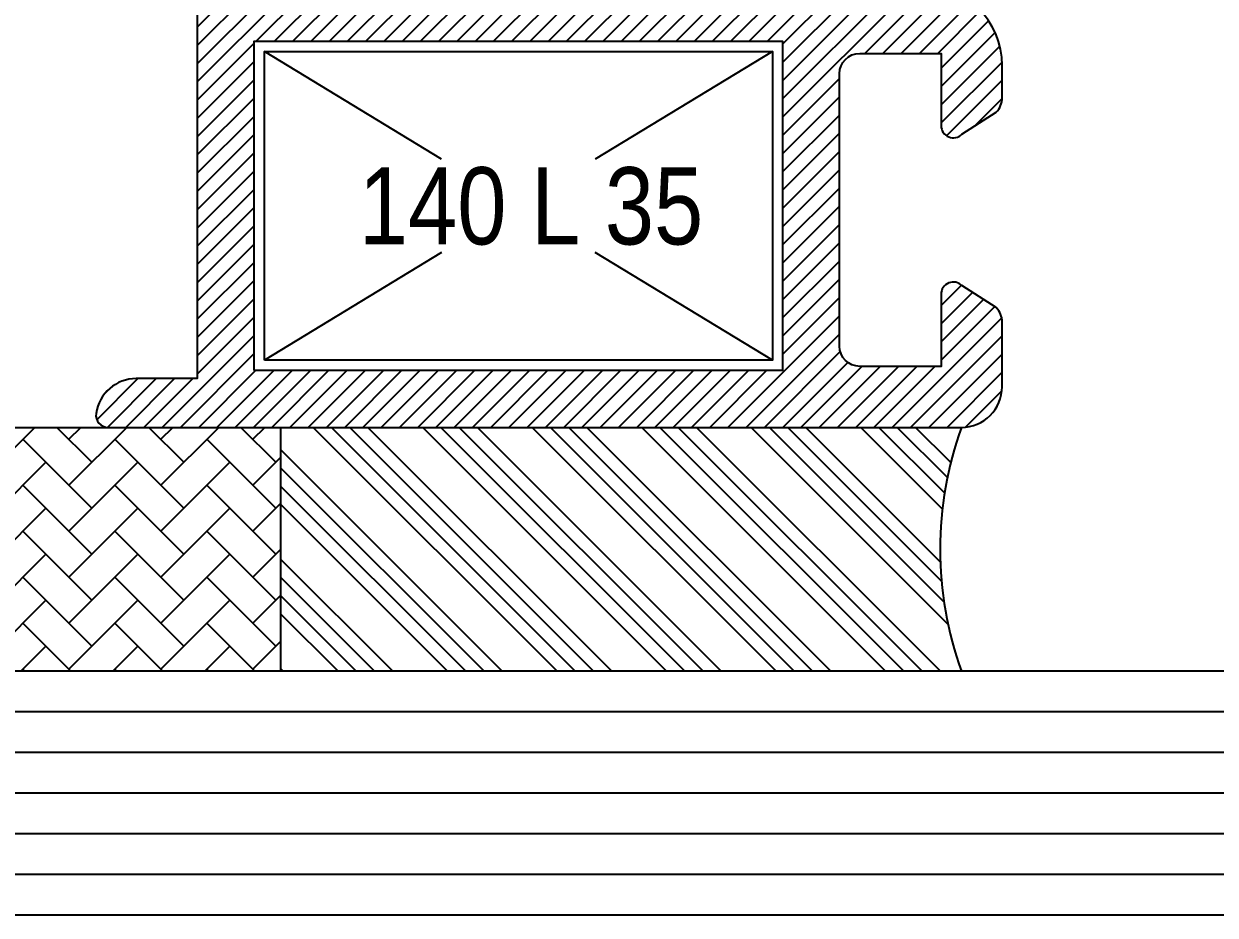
# Model space of a CAD drawing. Header units: millimetres. Extents: x -74274 to -74040, y 4013 to 4218.
# Drawn here: x -74217.19 to -74187.88, y 4026 to 4047.93 of the extents above; entities that cross this region are included whole.
import ezdxf

# ---------------------------------------------------------------- set-up
doc = ezdxf.new("R2010")
doc.units = ezdxf.units.MM
for name, color, linetype in [('ART_CAM', 150, 'Continuous'), ('ART_PROFIL', 42, 'Continuous'), ('ART_SILIKON', 252, 'Continuous'), ('ART_TAKOZ', 187, 'Continuous'), ('ART_TARAMA', 251, 'Continuous')]:
    doc.layers.add(name, color=color, linetype=linetype)
doc.layers.add('KOMPOZIT', color=117, linetype='Continuous', true_color=0x567b60)
doc.styles.add('arialnarrow', font='ARIALN.TTF')

# ---------------------------------------------------------------- blocks, each defined once
blk = doc.blocks.new('kanatlı sag dikme')
at = {"layer": 'ART_CAM'}
h = blk.add_hatch(dxfattribs=at)
h.set_pattern_fill('ANGLE', color=250)
h.set_pattern_definition([(0, (-1237.286580702086, -3815.802264887575), (0, 6.985), [5.08, -1.905]), (90, (-1237.286580702086, -3815.802264887575), (-6.985, 4e-16), [5.08, -1.905])])
edge = h.paths.add_edge_path(flags=16)
edge.add_line((-23.12868811111548, -178.3999473945991), (-25.64138610349619, -178.3999473945991))
edge.add_arc((-25.64138610349609, -178.0999473947853), 0.2999999998138207, 180.0000000000163, 269.999999999981, ccw=False)
edge.add_line((-25.94138610330992, -178.0999473947854), (-25.94138610330992, -161.799947394506))
edge.add_line((-25.94138610330992, -161.799947394506), (-11.74138610312366, -161.799947394506))
edge.add_line((-11.74138610312366, -161.799947394506), (-11.74138610312366, -171.8999473945991))
edge.add_line((-11.74138610312366, -171.8999473945991), (-18.74642861043685, -171.8999473945991))
edge.add_arc((-18.74642861061833, -176.699947394013), 4.799999999413898, 89.99999999783371, 104.999999997828)
edge.add_line((-19.98876002678298, -172.0635034283445), (-21.06607942949631, -172.3521702922703))
edge.add_arc((-20.34138610334735, -175.0567626060708), 2.80000000014883, 104.9999999962584, 179.9999999962551)
edge.add_line((-23.14138610349619, -175.0567626058878), (-23.14138610349619, -175.8999473945991))
edge.add_line((-23.14138610349619, -175.8999473945991), (-23.14138610349619, -176.7431321833105))
edge.add_arc((-20.34138610343683, -176.7431321825519), 2.800000000059359, 180.0000000155241, 205.9560976986099)
edge.add_arc((-23.12868811100466, -178.0999473945243), 0.3000000000747769, -90.0000000211644, 25.95609766192331, ccw=False)
edge = h.paths.add_edge_path(flags=16)
edge.add_arc((-41.34138610321679, -131.7553273760536), 0.3000000002793968, 180, 270, ccw=False)
edge.add_line((-41.64138610349619, -131.7553273760536), (-41.64138610349619, -109.2553273765193))
edge.add_arc((-41.34138610321667, -109.2553273765194), 0.3000000002795105, 90.00000000002171, 179.9999999999783, ccw=False)
edge.add_line((-41.34138610321679, -108.9553273762399), (-40.94138610330992, -108.9553273762399))
edge.add_arc((-40.94138610330992, -108.6553273764261), 0.2999999998137355, 270, 360)
edge.add_line((-40.64138610349618, -108.6553273764261), (-40.64138610349618, -106.555327376333))
edge.add_arc((-40.34138610344961, -106.5553273765658), 0.3000000000465661, 89.99999995553259, 179.9999999555327, ccw=False)
edge.add_line((-40.34138610321678, -106.2553273765193), (-35.44138610330993, -106.2553273765193))
edge.add_arc((-35.44138610331005, -106.5553273763331), 0.2999999998138492, 2.1714186004828662e-11, 89.9999999999784, ccw=False)
edge.add_line((-35.14138610349619, -106.555327376333), (-35.14138610349619, -107.4553273762399))
edge.add_arc((-34.84138610321668, -107.4553273762397), 0.3000000002795105, 180.0000000000217, 269.9999999999783)
edge.add_line((-34.84138610321679, -107.7553273765193), (-34.44138610330993, -107.7553273765193))
edge.add_arc((-34.44138610354276, -107.4553273764727), 0.3000000000465661, 270.0000000444674, 360.0000000444674)
edge.add_line((-34.14138610349619, -107.4553273762399), (-34.14138610349619, -106.2553273765193))
edge.add_line((-34.14138610349619, -106.2553273765193), (-27.44138610330992, -106.2553273765193))
edge.add_line((-27.44138610330992, -106.2553273765193), (-27.44138610330992, -167.7999473949717))
edge.add_line((-27.44138610330992, -167.7999473949717), (-34.14138610349619, -167.7999473949717))
edge.add_line((-34.14138610349619, -167.7999473949717), (-34.14138610349619, -132.3553273761467))
edge.add_arc((-34.44138610331004, -132.3553273761469), 0.2999999998138492, 2.17126e-11, 89.99999999997831)
edge.add_line((-34.44138610330993, -132.055327376333), (-41.34138610321679, -132.055327376333))
edge = h.paths.add_edge_path()
edge.add_line((-17.24138610312366, -179.8999473945992), (-11.74138610312366, -179.8999473945992))
edge.add_arc((-11.74138610312366, -180.3999473945991), 0.5, 0, 90, ccw=False)
edge.add_line((-11.24138610312366, -180.3999473945991), (-11.24138610312366, -182.4059462444679))
edge.add_line((-11.24138610312366, -182.4059462444679), (-13.24138610312366, -182.4059462444679))
edge.add_line((-13.24138610312366, -182.4059462444679), (-13.24138610312366, -188.4999473946923))
edge.add_arc((-12.94138610307708, -188.4999473949251), 0.3000000000465732, 179.9999999555326, 269.9999999555313)
edge.add_line((-12.94138610330992, -188.7999473949717), (-11.94138610330992, -188.7999473949717))
edge.add_arc((-11.94138610330993, -188.4999473946923), 0.3000000002793968, 270.0000000000021, 360)
edge.add_line((-11.64138610303052, -188.4999473946923), (-11.64138610303052, -184.2059462442817))
edge.add_arc((-11.34138610321679, -184.2059462442817), 0.2999999998137355, 90, 180, ccw=False)
edge.add_line((-11.34138610321679, -183.9059462444678), (-10.24138610312366, -183.9059462444678))
edge.add_arc((-10.24138610312366, -183.4059462444679), 0.5, 270, 360)
edge.add_line((-9.74138610312366, -183.4059462444679), (-9.74138610312366, -178.6999473948785))
edge.add_arc((-10.04138610340306, -178.6999473948785), 0.3000000002794039, 0, 89.99999999999864)
edge.add_line((-10.04138610340305, -178.3999473945991), (-18.74642861043685, -178.3999473945991))
edge.add_arc((-18.74642861026495, -175.0999473938381), 3.300000000761031, 254.999999997023, 269.9999999970154, ccw=False)
edge.add_line((-19.60053145946585, -178.2875026212828), (-20.67785086171352, -177.9988357578227))
edge.add_arc((-20.34138610306908, -176.7431321832077), 1.300000000427119, 180.0000000045321, 255.00000000453468, ccw=False)
edge.add_line((-21.64138610349619, -176.7431321833105), (-21.64138610349619, -175.8999473945991))
edge.add_line((-21.64138610349619, -175.8999473945991), (-21.64138610349619, -175.0567626058878))
edge.add_arc((-20.34138610337251, -175.0567626062234), 1.300000000123676, 104.99999998520369, 179.9999999852062, ccw=False)
edge.add_line((-20.67785086171352, -173.8010590318413), (-19.60053145946585, -173.5123921679155))
edge.add_arc((-18.74642861026495, -176.6999473953602), 3.300000000761031, 90.00000000298462, 105.000000002977, ccw=False)
edge.add_line((-18.74642861043685, -173.399947394599), (-10.54138610340305, -173.399947394599))
edge.add_arc((-10.5413861031702, -173.0999473945526), 0.3000000000465377, 269.9999999555279, 359.9999999555381)
edge.add_line((-10.24138610312366, -173.0999473947854), (-10.24138610312366, -160.2999473949717))
edge.add_arc((-10.54138610340311, -160.2999473949717), 0.3000000002794536, 1.08563e-11, 89.99999999998914)
edge.add_line((-10.54138610340305, -159.9999473946923), (-25.94138610330992, -159.9999473946923))
edge.add_line((-25.94138610330992, -159.9999473946923), (-25.94138610330992, -104.9553273762399))
edge.add_arc((-26.2413861031236, -104.9553273762398), 0.2999999998136786, 359.9999999999891, 450.0000000000109)
edge.add_line((-26.24138610312366, -104.6553273764261), (-61.14138610349619, -104.6553273764261))
edge.add_arc((-61.14138610349619, -107.6553273764261), 3, 90, 180)
edge.add_line((-64.14138610349619, -107.6553273764261), (-64.14138610349619, -110.1553273764261))
edge.add_arc((-63.84138610343507, -110.1553273761787), 0.300000000061118, 180.0000000472465, 270.0000000416882)
edge.add_line((-63.84138610321679, -110.4553273762399), (-62.64138610349618, -110.4553273762399))
edge.add_arc((-62.64138610349618, -109.4553273762399), 1, 270, 360)
edge.add_arc((-61.94138610330947, -109.4553273762394), 0.2999999998132807, 359.9999999999131, 450.0000000000867)
edge.add_line((-61.94138610330991, -109.1553273764261), (-62.64138610349618, -109.1553273764261))
edge.add_line((-62.64138610349618, -109.1553273764261), (-62.64138610349618, -107.9553273762399))
edge.add_arc((-61.14138610349619, -107.9553273762399), 1.5, 90, 180, ccw=False)
edge.add_line((-61.14138610349619, -106.4553273762399), (-57.94138610330993, -106.4553273762399))
edge.add_line((-57.94138610330993, -106.4553273762399), (-57.94138610330993, -109.1553273764261))
edge.add_line((-57.94138610330993, -109.1553273764261), (-58.64138610349619, -109.1553273764261))
edge.add_arc((-58.64138610348185, -109.4553273762542), 0.29999999982806, 90.00000000273577, 179.9999999972642)
edge.add_arc((-57.94138610331014, -109.4553273762401), 0.9999999999997726, 179.999999999987, 270.000000000013)
edge.add_line((-57.94138610330993, -110.4553273762399), (-56.74138610312365, -110.4553273762399))
edge.add_arc((-56.74138610312372, -110.1553273764261), 0.2999999998137923, 270.0000000000108, 359.9999999999891)
edge.add_line((-56.44138610330991, -110.1553273764261), (-56.44138610330991, -108.4553273762399))
edge.add_line((-56.44138610330991, -108.4553273762399), (-55.74138610312365, -108.4553273762399))
edge.add_arc((-55.7413861031237, -108.1553273764261), 0.2999999998137923, 270.0000000000108, 359.9999999999891)
edge.add_line((-55.44138610330993, -108.1553273764261), (-55.44138610330993, -107.7553273765193))
edge.add_arc((-55.74138610335654, -107.7553273762865), 0.300000000046623, 359.9999999555435, 449.9999999555218)
edge.add_line((-55.74138610312365, -107.4553273762399), (-56.44138610330991, -107.4553273762399))
edge.add_line((-56.44138610330991, -107.4553273762399), (-56.44138610330991, -106.2553273765193))
edge.add_line((-56.44138610330991, -106.2553273765193), (-42.14138610349619, -106.2553273765193))
edge.add_line((-42.14138610349619, -106.2553273765193), (-42.14138610349619, -107.4553273762399))
edge.add_line((-42.14138610349619, -107.4553273762399), (-42.84138610321678, -107.4553273762399))
edge.add_arc((-42.84138610321672, -107.7553273765193), 0.3000000002794536, 90.00000000001087, 179.9999999999891)
edge.add_line((-43.14138610349618, -107.7553273765193), (-43.14138610349618, -127.7553273765193))
edge.add_line((-43.14138610349618, -127.7553273765193), (-42.84138610321678, -128.055327376333))
edge.add_line((-42.84138610321678, -128.055327376333), (-43.14138610349618, -128.3553273761467))
edge.add_line((-43.14138610349618, -128.3553273761467), (-43.14138610349618, -138.9553273762399))
edge.add_arc((-42.64138610349617, -138.9553273762399), 0.5, 180, 270)
edge.add_line((-42.64138610349617, -139.4553273762399), (-42.29138610340306, -139.4553273762399))
edge.add_arc((-42.29138610340306, -138.4553273762399), 1, 270, 360)
edge.add_line((-41.29138610340304, -138.4553273762399), (-41.29138610340304, -137.9553273762399))
edge.add_line((-41.29138610340304, -137.9553273762399), (-42.14138610349619, -137.9553273762399))
edge.add_line((-42.14138610349619, -137.9553273762399), (-42.14138610349619, -133.8553273761467))
edge.add_arc((-41.84138610344985, -133.8553273763793), 0.3000000000463387, 89.99999995548922, 179.9999999555761, ccw=False)
edge.add_line((-41.84138610321679, -133.555327376333), (-35.94138610330992, -133.555327376333))
edge.add_arc((-35.94138610330976, -133.8553273761466), 0.2999999998135649, -3.26281224261038e-11, 90.00000000003263, ccw=False)
edge.add_line((-35.64138610349619, -133.8553273761467), (-35.64138610349619, -137.9553273762399))
edge.add_line((-35.64138610349619, -137.9553273762399), (-38.29138610340307, -137.9553273762399))
edge.add_line((-38.29138610340307, -137.9553273762399), (-38.29138610340307, -138.4553273762399))
edge.add_arc((-37.29138610340283, -138.4553273762396), 1.000000000000227, 180.000000000013, 269.999999999987)
edge.add_line((-37.29138610340307, -139.4553273762399), (-36.24138610312365, -139.4553273762399))
edge.add_arc((-36.24138610335632, -139.7553273762863), 0.3000000000463956, -4.4499927298602415e-08, 89.99999995556522, ccw=False)
edge.add_line((-35.94138610330992, -139.7553273765193), (-35.94138610330992, -173.5999473947854))
edge.add_arc((-35.44138610330987, -173.5999473947853), 0.500000000000057, 180.0000000000065, 269.9999999999935)
edge.add_line((-35.44138610330993, -174.0999473947854), (-33.94138610330993, -174.0999473947854))
edge.add_arc((-33.94138610331014, -173.0999473947852), 1.000000000000227, 270.000000000013, 359.999999999987)
edge.add_line((-32.94138610330993, -173.0999473947854), (-32.94138610330993, -172.5999473947854))
edge.add_line((-32.94138610330993, -172.5999473947854), (-34.44138610330993, -172.5999473947854))
edge.add_line((-34.44138610330993, -172.5999473947854), (-34.44138610330993, -170.0999473947854))
edge.add_arc((-33.94138610330993, -170.0999473947854), 0.5, 90, 180, ccw=False)
edge.add_line((-33.94138610330993, -169.5999473947854), (-27.94138610330993, -169.5999473947854))
edge.add_arc((-27.94138610330993, -170.0999473947854), 0.5, 0, 90, ccw=False)
edge.add_line((-27.44138610330992, -170.0999473947854), (-27.44138610330992, -172.5999473947854))
edge.add_line((-27.44138610330992, -172.5999473947854), (-29.94138610330992, -172.5999473947854))
edge.add_line((-29.94138610330992, -172.5999473947854), (-29.94138610330992, -173.0999473947854))
edge.add_arc((-28.94138610330969, -173.0999473947852), 1.000000000000227, 180.000000000013, 269.999999999987)
edge.add_line((-28.94138610330993, -174.0999473947854), (-28.24138610312366, -174.0999473947854))
edge.add_arc((-28.24138610312366, -174.5999473947854), 0.5, 0, 90, ccw=False)
edge.add_line((-27.74138610312366, -174.5999473947854), (-27.74138610312366, -179.5999473947854))
edge.add_arc((-27.44138610330992, -179.5999473947854), 0.2999999998137355, 180, 270)
edge.add_line((-27.44138610330992, -179.8999473945992), (-19.54138610340305, -179.8999473945992))
edge.add_arc((-19.54138610340305, -180.1999473948785), 0.3000000002793968, 0, 90, ccw=False)
edge.add_line((-19.24138610312366, -180.1999473948785), (-19.24138610312366, -182.9059462444679))
edge.add_arc((-18.24138610312366, -182.9059462444679), 1, 180, 270)
edge.add_line((-18.24138610312366, -183.9059462444678), (-17.24138610312366, -183.9059462444678))
edge.add_arc((-17.24138610312389, -182.9059462444677), 1.000000000000227, 270.000000000013, 359.999999999987)
edge.add_line((-16.24138610312366, -182.9059462444679), (-16.24138610312366, -182.4059462444679))
edge.add_line((-16.24138610312366, -182.4059462444679), (-17.24138610312366, -182.4059462444679))
edge.add_arc((-17.24138610312366, -181.9059462444679), 0.5, 180, 270, ccw=False)
edge.add_line((-17.74138610312366, -181.9059462444679), (-17.74138610312366, -180.3999473945991))
edge.add_arc((-17.24138610312366, -180.3999473945991), 0.5, 90, 180, ccw=False)
edge.add_line((-17.24138610312366, -179.8999473945992), (-12.24138610312366, -179.8999473945992))
at = {"layer": 'ART_SILIKON', "linetype": 'Continuous', "lineweight": -2}
h = blk.add_hatch(dxfattribs=at)
h.set_pattern_fill('AR-HBONE', color=256, scale=0.2, angle=-1.27e-14, style=0)
h.set_pattern_definition([(44.99999999999999, (-2290.313624081347, -2198.407147241273), (4e-16, 1.131370849898475), [2.399999999999999, -0.8]), (134.9999999999999, (-2289.747938656394, -2197.841461816319), (4e-16, 1.131370849898475), [2.399999999999999, -0.8])])
h.paths.add_polyline_path([(-65.87430028352537, -185.7999473949717), (-68.05953068812961, -185.7999473949717), (-68.05953068812961, -179.7999473949717), (-65.87430028352537, -179.7999473949717)])
h.paths.add_polyline_path([(-68.05953068812961, -179.7999473949717), (-68.05953068812961, -185.7999473949717), (-72.92300200244063, -185.7999473949717), (-72.92300200244063, -179.7999473949717)])
h = blk.add_hatch(dxfattribs=at)
h.set_pattern_fill('ANSI34', color=256, scale=0.1, angle=89.99999999999999, style=0)
h.set_pattern_definition([(134.9999999999999, (-4170.663753757863, -1278.907793856674), (-1.347038418160372, -1.347038418160372), []), (134.9999999999999, (-4170.663753757863, -1278.458780856785), (-1.347038418160372, -1.347038418160372), []), (134.9999999999999, (-4170.663753757863, -1278.009767856431), (-1.347038418160372, -1.347038418160372), []), (134.9999999999999, (-4170.663753757863, -1277.560753856768), (-1.347038418160372, -1.347038418160372), [])])
h.paths.add_polyline_path([(-49.12419770998531, -179.7999473949717, 0.1752113850715109), (-49.12419770998531, -185.7999473949717), (-65.87430028352537, -185.7999473949717), (-65.87430028352537, -179.7999473949717)])
at = {"layer": 'ART_TARAMA'}
h = blk.add_hatch(dxfattribs=at)
h.set_pattern_fill('ANSI31', color=256, scale=0.1, style=0)
h.set_pattern_definition([(45, (-1237.286580702086, -3815.802264887575), (-0.2245064030267288, 0.2245064030267288), [])])
h.paths.add_polyline_path([(-35.94138610330992, -139.7553273762864, 0.4142135623730951), (-36.24138610335649, -139.4553273762399), (-37.29138610340307, -139.4553273762399, -0.4142135623730951), (-38.29138610340307, -138.4553273762399), (-38.29138610340307, -137.9553273762399), (-35.64138610349619, -137.9553273762399), (-35.64138610349619, -133.8553273761467, 0.4142135623730949), (-35.94138610330992, -133.555327376333), (-41.84138610344962, -133.555327376333, 0.4142135623730951), (-42.14138610349619, -133.8553273763796), (-42.14138610349619, -137.9553273762399), (-41.29138610340304, -137.9553273762399), (-41.29138610340304, -138.4553273762399, -0.4142135623730951), (-42.29138610340306, -139.4553273762399), (-42.64138610349617, -139.4553273762399, -0.4142135623730951), (-43.14138610349618, -138.9553273762399), (-43.14138610349618, -128.3553273761467), (-42.84138610321678, -128.055327376333), (-43.14138610349618, -127.7553273765193), (-43.14138610349618, -107.7553273765193, -0.4142135623730952), (-42.84138610321678, -107.4553273762399), (-42.14138610349619, -107.4553273762399), (-42.14138610349619, -106.2553273765193), (-56.44138610330991, -106.2553273765193), (-56.44138610330991, -107.4553273762399), (-55.7413861033565, -107.4553273762399, -0.4142135623730951), (-55.44138610330993, -107.7553273762864), (-55.44138610330993, -108.1553273764261, -0.4142135623730951), (-55.74138610312365, -108.4553273762399), (-56.44138610330991, -108.4553273762399), (-56.44138610330991, -110.1553273764261, -0.4142135623730951), (-56.74138610312365, -110.4553273762399), (-57.94138610330993, -110.4553273762399, -0.4142135623671973), (-58.94138610330991, -109.4553273762603, -0.4142135623789917), (-58.64138610348163, -109.1553273764261), (-57.94138610330993, -109.1553273764261), (-57.94138610330993, -106.4553273762399), (-61.14138610349619, -106.4553273762399, 0.4142135623730966), (-62.64138610349618, -107.9553273762399), (-62.64138610349618, -109.1553273764261), (-61.94138610330991, -109.1553273764261, -0.4142135623729078), (-61.64138610349619, -109.4553273762394, -0.4142135623732845), (-62.64138610349618, -110.4553273762399), (-63.84138610343507, -110.4553273762399, -0.4142135623730951), (-64.14138610349619, -110.1553273761787), (-64.14138610349619, -107.6553273764261, -0.4142135623730951), (-61.14138610349619, -104.6553273764261), (-26.24138610312366, -104.6553273764261, -0.4142135623730952), (-25.94138610330992, -104.9553273762399), (-25.94138610330992, -159.9999473946923), (-25.41380005500105, -159.9999473946923, 0.4091691634031436), (-24.92200832688832, -160.5000121006565, 0.0956604446525135), (-23.60399380848685, -159.9999473946923), (-21.56266118238272, -159.9999473946923), (-20.7313313257182, -160.4799159113281, 0.8390996312606513), (-20.54142465926998, -160.2535939593176), (-20.75425939813431, -159.9999473946923), (-19.36266118247295, -159.9999473946923), (-18.53133132551738, -160.4799159113395, 0.8390996311976096), (-18.34142465908371, -160.2535939593181), (-18.55425939794804, -159.9999473946923), (-17.16266118260682, -159.9999473946923), (-16.33133132581133, -160.4799159113336, 0.8390996312313044), (-16.14142465936311, -160.2535939593181), (-16.35425939822743, -159.9999473946923), (-14.96266118256608, -159.9999473946923), (-14.13133132561052, -160.4799159113395, 0.8390996311280037), (-13.94142465914774, -160.2535939593372), (-14.15425939796842, -159.9999473946923), (-10.54138610340305, -159.9999473946923, -0.4142135623730949), (-10.24138610312366, -160.2999473949717), (-10.24138610312366, -173.0999473945526, -0.4142135623730951), (-10.54138610317022, -173.399947394599), (-18.74642861026223, -173.399947394599, 0.0655434628376594), (-19.60053145958227, -173.5123921679474), (-20.67785086215008, -173.8010590319581, 0.3394542588384779), (-21.64138610349619, -175.0567626062234), (-21.64138610349619, -175.8999473945991), (-21.64138610349619, -176.7431321832077, 0.3394542589509175), (-20.67785086142249, -177.9988357579018), (-19.6005314583017, -178.2875026215952, 0.0655434627364043), (-18.74642861026223, -178.3999473945991), (-10.04138610340305, -178.3999473945991, -0.4142135623730935), (-9.74138610312366, -178.6999473948785), (-9.74138610312366, -183.4059462444679, -0.4142135623730951), (-10.24138610312366, -183.9059462444678), (-11.34138610321679, -183.9059462444678, 0.4142135623730951), (-11.64138610303052, -184.2059462442817), (-11.64138610303052, -188.4999473946923, -0.4142135623730951), (-11.94138610330992, -188.7999473949717), (-12.94138610307709, -188.7999473949717, -0.4142135623730935), (-13.24138610312366, -188.4999473949251), (-13.24138610312366, -182.4059462444679), (-11.24138610312366, -182.4059462444679), (-11.24138610312366, -180.3999473945991, 0.4142135623730951), (-11.74138610312366, -179.8999473945992), (-17.24138610312366, -179.8999473945992, 0.4142135623730951), (-17.74138610312366, -180.3999473945991), (-17.74138610312366, -181.9059462444679, 0.4142135623730951), (-17.24138610312366, -182.4059462444679), (-16.24138610312366, -182.4059462444679), (-16.24138610312366, -182.9059462444679, -0.4142135623730951), (-17.24138610312366, -183.9059462444678), (-18.24138610312366, -183.9059462444678, -0.4142135623730951), (-19.24138610312366, -182.9059462444679), (-19.24138610312366, -180.1999473948785, 0.414213562373094), (-19.54138610340305, -179.8999473945992), (-27.44138610330992, -179.8999473945992, -0.4142135623730951), (-27.74138610312366, -179.5999473947854), (-27.74138610312366, -174.5999473947854, 0.4142135623730951), (-28.24138610312366, -174.0999473947854), (-28.94138610330993, -174.0999473947854, -0.4142135623730951), (-29.94138610330992, -173.0999473947854), (-29.94138610330992, -172.5999473947854), (-27.44138610330992, -172.5999473947854), (-27.44138610330992, -170.0999473947854, 0.4142135623730951), (-27.94138610330993, -169.5999473947854), (-33.94138610330993, -169.5999473947854, 0.4142135623730951), (-34.44138610330993, -170.0999473947854), (-34.44138610330993, -172.5999473947854), (-32.94138610330993, -172.5999473947854), (-32.94138610330993, -173.0999473947854, -0.4142135623730951), (-33.94138610330993, -174.0999473947854), (-35.44138610330993, -174.0999473947854, -0.4142135623730951), (-35.94138610330992, -173.5999473947854)])
h.paths.add_polyline_path([(-29.15366182393336, -132.0025937812547), (-29.15366182393336, -141.4462158822098), (-32.06392785394565, -141.4462158822098), (-32.06392785394565, -132.0025937812547)], flags=8)
h.paths.add_polyline_path([(-13.53911625230103, -168.490092159278), (-22.98273835325381, -168.490092159278), (-22.98273835325381, -165.5798261292643), (-13.53911625230103, -165.5798261292643)], flags=8)
edge = h.paths.add_edge_path(flags=0)
edge.add_line((-34.14138610349619, -167.7999473949717), (-34.14138610349619, -132.3553273761467))
edge.add_arc((-34.44138610330993, -132.3553273761467), 0.2999999998140765, 360, 449.9999999999565)
edge.add_line((-34.44138610330993, -132.0553273763325), (-41.34138610321679, -132.055327376333))
edge.add_arc((-41.34138610321679, -131.7553273760541), 0.300000000278942, 179.9999999999132, 270.00000000006514, ccw=False)
edge.add_line((-41.64138610349619, -131.7553273760536), (-41.64138610349619, -109.2553273765193))
edge.add_arc((-41.34138610321679, -109.2553273765193), 0.3000000002798515, 450.00000000006514, 540, ccw=False)
edge.add_line((-41.34138610321679, -108.9553273762394), (-40.94138610330992, -108.9553273762399))
edge.add_arc((-40.94138610330992, -108.6553273764266), 0.2999999998132807, 269.9999999999349, 360.0000000000869)
edge.add_line((-40.64138610349618, -108.6553273764261), (-40.64138610349618, -106.5553273765658))
edge.add_arc((-40.34138610344961, -106.5553273765658), 0.3000000000463387, 449.9999999999566, 540, ccw=False)
edge.add_line((-40.34138610344961, -106.2553273765193), (-35.44138610330993, -106.2553273765193))
edge.add_arc((-35.44138610330993, -106.5553273763325), 0.2999999998132807, 359.99999999991314, 450.00000000006514, ccw=False)
edge.add_line((-35.14138610349619, -106.555327376333), (-35.14138610349619, -107.4553273762399))
edge.add_arc((-34.84138610321679, -107.4553273762399), 0.3000000002798515, 540, 629.9999999999347)
edge.add_line((-34.84138610321679, -107.7553273765197), (-34.44138610354276, -107.7553273765193))
edge.add_arc((-34.44138610354276, -107.4553273764727), 0.3000000000465661, 269.9999999999131, 360)
edge.add_line((-34.14138610349619, -107.4553273764727), (-34.14138610349619, -106.2553273765188))
edge.add_line((-34.14138610349619, -106.2553273765188), (-27.44138610330992, -106.2553273765193))
edge.add_line((-27.44138610330992, -106.2553273765193), (-27.44138610330992, -167.7999473949721))
edge.add_line((-27.44138610330992, -167.7999473949721), (-34.14138610349619, -167.7999473949717))
edge = h.paths.add_edge_path(flags=0)
edge.add_line((-23.14138610349619, -175.0567626060706), (-23.14138610349619, -175.8999473945991))
edge.add_line((-23.14138610349619, -175.8999473945991), (-23.14138610349619, -176.743132182552))
edge.add_arc((-20.34138610343507, -176.7431321825511), 2.800000000061345, 540, 565.9560976950388)
edge.add_arc((-23.12868811099907, -178.0999473945239), 0.3000000000747557, 270.0000000000434, 385.95609769496645, ccw=False)
edge.add_line((-23.12868811099907, -178.3999473945987), (-25.64138610349619, -178.3999473945991))
edge.add_arc((-25.64138610349619, -178.0999473947859), 0.2999999998132807, 179.9999999999132, 270.00000000006514, ccw=False)
edge.add_line((-25.94138610330992, -178.0999473947854), (-25.94138610330992, -161.7999473945065))
edge.add_line((-25.94138610330992, -161.7999473945065), (-11.74138610312366, -161.7999473945056))
edge.add_line((-11.74138610312366, -161.7999473945056), (-11.74138610312366, -171.8999473945991))
edge.add_line((-11.74138610312366, -171.8999473945991), (-18.74642861061147, -171.8999473945991))
edge.add_arc((-18.74642861061147, -176.6999473940131), 4.799999999414011, 450.0000000000135, 464.9999999989393)
edge.add_line((-19.98876002687029, -172.0635034283686), (-21.06607942961273, -172.3521702923035))
edge.add_arc((-20.34138610334776, -175.0567626060706), 2.800000000148951, 464.999999998908, 540)
h = blk.add_hatch(dxfattribs=at)
h.set_pattern_fill('ANSI31', color=256, scale=0.1, style=0)
h.set_pattern_definition([(45, (-1042.42260712161, -3562.648381740667), (-0.2245064030267288, 0.2245064030267288), [])])
edge = h.paths.add_edge_path()
edge.add_arc((-48.62419770998889, -171.6928406134111), 0.5000000000035814, 315.0000000006218, 360.000000000469)
edge.add_line((-48.12419770998531, -171.692840613407), (-48.12419770998531, -170.8999473950648))
edge.add_arc((-50.12419770998531, -170.8999473950648), 2, 0, 90)
edge.add_line((-50.12419770998531, -168.8999473950648), (-51.94285005299025, -168.8999473950648))
edge.add_line((-51.94285005299025, -168.8999473950648), (-51.94285005299025, -167.6898473952719))
edge.add_arc((-51.64285005304158, -167.6898473951776), 0.2999999999486675, 100.52110001712242, 180.000000018016, ccw=False)
edge.add_arc((-51.75225984007866, -167.1000325309655), 0.2998767307592072, 280.4965625382997, 340.0099664016057)
edge.add_line((-51.47045005267137, -167.2025473951185), (-50.96097229808218, -165.8026085202405))
edge.add_arc((-51.24284817872649, -165.6999854694625), 0.2999758367602, 339.9948631264514, 454.9918049198287)
edge.add_line((-51.2689500527049, -165.401147394889), (-53.63085005307222, -165.6077473950395))
edge.add_arc((-53.60468187156261, -165.906507665502), 0.2999041062245299, 95.00571811366957, 135.0066684261382)
edge.add_line((-53.81677077864877, -165.6944681210266), (-54.18085705456906, -166.0585543964812))
edge.add_arc((-54.03943569819951, -166.1999757526955), 0.2000000000772532, 135.0000000314441, 255.0147273618247)
edge.add_line((-54.09114984903135, -166.3931742170648), (-53.92575005270192, -166.4374473951579))
edge.add_arc((-53.97748978534721, -166.6305505361946), 0.1999145392722376, 14.985183781580417, 75.00058081543688, ccw=False)
edge.add_line((-53.7843737952935, -166.5788587825195), (-53.24285005280398, -168.5999473952511))
edge.add_line((-53.24285005280398, -168.5999473952511), (-53.24285005280398, -168.7814971469165))
edge.add_arc((-53.54285005295775, -168.7814971468406), 0.3000000001537657, 224.2200943247224, 359.99999998550686, ccw=False)
edge.add_arc((-53.97285070699357, -169.1999506242848), 0.3000032292206945, 44.22044920808986, 89.99987505678082)
edge.add_line((-53.97285005278536, -168.8999473950648), (-57.84285005289712, -168.8999473950648))
edge.add_arc((-57.84285005314849, -168.5999473950368), 0.3000000000280067, 180.0000000409228, 270.00000004801063, ccw=False)
edge.add_line((-58.14285005317652, -168.5999473952511), (-58.14285005271084, -168.3843473950223))
edge.add_arc((-57.84304534613472, -168.3844022843419), 0.2998047116007992, 148.5920448282748, 179.9895100835749, ccw=False)
edge.add_line((-58.09892220670008, -168.2281656134696), (-57.16874661916516, -166.7041417690748))
edge.add_arc((-57.33946138821901, -166.59994739498), 0.1999999999152452, 328.6025347350145, 449.9999999979706)
edge.add_line((-57.33946138821193, -166.3999473950648), (-58.69186953981989, -166.3999473950648))
edge.add_arc((-58.6918695395545, -166.6999473950594), 0.2999999999945828, 90.00000005068532, 117.417448513705)
edge.add_line((-58.83001057957881, -166.4336448358194), (-59.44431905649253, -166.7523094853209))
edge.add_arc((-59.58246009605491, -166.486006925734), 0.3000000000898014, 242.5825485048888, 297.4174484048859, ccw=False)
edge.add_line((-59.72060114998021, -166.7523094778703), (-60.33490952072315, -166.4336448428043))
edge.add_arc((-60.47305057423404, -166.6999473951469), 0.3000000000821199, 62.582548593289, 90.00000004160948)
edge.add_line((-60.47305057445193, -166.3999473950648), (-61.82545871767796, -166.3999473950648))
edge.add_arc((-61.82545871767146, -166.5999473949797), 0.1999999999149224, 90.00000000186456, 211.3974652651479)
edge.add_line((-61.99617348672473, -166.7041417690748), (-61.06599789918982, -168.2281656134696))
edge.add_arc((-61.32187475952235, -168.3844022851703), 0.2998047118337773, 0.010490074728693344, 31.40795533002921, ccw=False)
edge.add_line((-61.02207005271338, -168.3843473950223), (-61.02207005271338, -168.5999473947854))
edge.add_arc((-61.32207005296768, -168.5999473948105), 0.3000000002542933, -90.00000000479429, 4.793093921762193e-09, ccw=False)
edge.add_line((-61.32207005299278, -168.8999473950648), (-65.19207005310454, -168.8999473950648))
edge.add_arc((-65.19206939889911, -169.1999506242782), 0.3000032292141298, 90.00012494268994, 135.7795507924396)
edge.add_arc((-65.62207005293214, -168.7814971468406), 0.3000000001537697, 180.0000000144932, 315.7799056752767, ccw=False)
edge.add_line((-65.9220700530859, -168.7814971469165), (-65.9220700530859, -168.5999473952511))
edge.add_line((-65.9220700530859, -168.5999473952511), (-65.38054631013074, -166.5788587825195))
edge.add_arc((-65.18743032007701, -166.6305505361946), 0.1999145392722349, 104.9994191845631, 165.0148162184197, ccw=False)
edge.add_line((-65.23917005272233, -166.4374473951579), (-65.07377025685855, -166.3931742170648))
edge.add_arc((-65.12548440769345, -166.1999757526947), 0.2000000000788331, 284.9852726389619, 404.9999999677756)
edge.add_line((-64.98406305132085, -166.0585543964812), (-65.34814932724112, -165.6944681205609))
edge.add_arc((-65.56023823368585, -165.9065076652654), 0.2999041059328511, 44.99333169145169, 84.9942820044658)
edge.add_line((-65.53407005281768, -165.6077473950395), (-67.89597005271935, -165.401147394889))
edge.add_arc((-67.92207192693057, -165.6999854696108), 0.2999758369282227, 85.00819503833559, 200.0051368317122)
edge.add_line((-68.2039478078077, -165.8026085202405), (-67.69447005275289, -167.2025473951185))
edge.add_arc((-67.412660265576, -167.1000325313699), 0.2998767304044191, 199.9900335408311, 259.50343740343)
edge.add_arc((-67.52207005284995, -167.6898473951789), 0.2999999999502934, -1.7760896753316047e-08, 79.47889998261729, ccw=False)
edge.add_line((-67.22207005289965, -167.6898473952719), (-67.22207005289965, -168.8999473950648))
edge.add_line((-67.22207005289965, -168.8999473950648), (-67.62419770998531, -168.8999473950648))
edge.add_arc((-67.62419771021814, -169.1999473951114), 0.3000000000465661, 89.99999995553263, 179.9999999555326)
edge.add_line((-67.9241977102647, -169.1999473948785), (-67.9241977102647, -178.5999473947854))
edge.add_line((-67.9241977102647, -178.5999473947854), (-69.4241977102647, -178.5999473947854))
edge.add_arc((-69.4241977100731, -179.5999473947512), 0.9999999999657518, 90.00000001097816, 171.7867893076632)
edge.add_arc((-70.11701803300846, -179.4999473948942), 0.3000000000774377, 171.7867893050688, 270.0000000083865)
edge.add_line((-70.11701803296452, -179.7999473949717), (-49.12419770998531, -179.7999473949717))
edge.add_arc((-49.12419770998531, -178.7999473949717), 1, 270, 360)
edge.add_line((-48.12419770998531, -178.7999473949717), (-48.12419770998531, -177.2070541758844))
edge.add_arc((-48.62419770998889, -177.2070541758803), 0.5000000000035812, 359.999999999531, 404.9999999993781)
edge.add_line((-48.27064431938925, -176.8535007852883), (-49.11206567581395, -176.3120794291429))
edge.add_arc((-49.32419771007936, -176.5242114634566), 0.2999999999059597, 45.00000000649821, 180.0000000084245)
edge.add_line((-49.62419770998531, -176.5242114635007), (-49.62419770998531, -178.2999473949717))
edge.add_line((-49.62419770998531, -178.2999473949717), (-51.62419770998531, -178.2999473949717))
edge.add_arc((-51.62419770998531, -177.7999473949717), 0.5, 180, 270, ccw=False)
edge.add_line((-52.12419770998531, -177.7999473949717), (-52.12419770998531, -171.0999473947854))
edge.add_arc((-51.62419770998531, -171.0999473947854), 0.5, 90, 180, ccw=False)
edge.add_line((-51.62419770998531, -170.5999473947854), (-49.62419770998531, -170.5999473947854))
edge.add_line((-49.62419770998531, -170.5999473947854), (-49.62419770998531, -172.3756833257906))
edge.add_arc((-49.32419771007936, -172.3756833258349), 0.2999999999059639, 179.9999999915755, 314.9999999935019)
edge.add_line((-49.11206567581395, -172.5878153601484), (-48.27064431938925, -172.0463940040031))
h.paths.add_polyline_path([(-66.52419771035785, -178.3999473945991), (-66.52419771035785, -170.2999473949717), (-53.52419771035783, -170.2999473949717), (-53.52419771035783, -178.3999473945991)], flags=16)
at = {"layer": 'ART_CAM', "lineweight": -2}
for p, q in [((-21.14138610303053, -185.7999473949717), (-128.6158980823529, -185.7999473954373)), ((-21.14138610303053, -191.7999473949717), (-128.6158980823529, -191.7999473954373))]:
    blk.add_line(p, q, dxfattribs=at)
at = {"layer": 'ART_PROFIL', "lineweight": -2, "ltscale": 0.5}
blk.add_lwpolyline([(-67.9241977102647, -169.1999473948785), (-67.9241977102647, -178.5999473947854), (-69.4241977102647, -178.5999473947854, 0.3728246932648587), (-70.41394102867343, -179.4570902520613, 0.4568502517561728), (-70.11701803296452, -179.7999473949717), (-49.12419770998531, -179.7999473949717, 0.4142135623730951), (-48.12419770998531, -178.7999473949717), (-48.12419770998531, -177.2070541758844, 0.1989123673789655), (-48.27064431938925, -176.8535007852883), (-49.11206567581395, -176.3120794291429, 0.6681786379314253), (-49.62419770998531, -176.5242114635007), (-49.62419770998531, -178.2999473949717), (-51.62419770998531, -178.2999473949717, -0.4142135623730951), (-52.12419770998531, -177.7999473949717), (-52.12419770998531, -171.0999473947854, -0.4142135623730951), (-51.62419770998531, -170.5999473947854), (-49.62419770998531, -170.5999473947854), (-49.62419770998531, -172.3756833257906, 0.6681786379314258), (-49.11206567581395, -172.5878153601484), (-48.27064431938925, -172.0463940040031, 0.1989123673789653), (-48.12419770998531, -171.692840613407), (-48.12419770998531, -170.8999473950648, 0.4142135623730951), (-50.12419770998531, -168.8999473950648)], format="xyb", dxfattribs=at)
blk.add_lwpolyline([(-66.52419771035785, -178.3999473945991), (-66.52419771035785, -170.2999473949717), (-53.52419771035783, -170.2999473949717), (-53.52419771035783, -178.3999473945991)], close=True, dxfattribs=at)
at = {"layer": 'ART_SILIKON', "linetype": 'Continuous', "lineweight": -2}
blk.add_line((-72.92300200244063, -179.7999473949717), (-49.12419770998531, -179.7999473949717), dxfattribs=at)
at = {"layer": 'ART_SILIKON', "lineweight": -2}
blk.add_line((-65.87430028352537, -179.7999473949717), (-65.87430028352537, -185.7999473949717), dxfattribs=at)
blk.add_arc((-40.82592727956943, -182.7999473949717), 8.823904585635047, 160.1240066729881, 199.8759933270119, dxfattribs=at)
at = {"layer": 'ART_TAKOZ'}
for p, q in [((-61.91522567594073, -173.2002023919308), (-66.27419771035785, -170.5499473949717)), ((-53.77419771035785, -170.5499473949717), (-58.13316974477493, -173.2002023919308)), ((-61.91522567594073, -175.4996923981057), (-66.27419771035785, -178.1499473945991)), ((-53.77419771035785, -178.1499473945991), (-58.13316974477493, -175.4996923981057))]:
    blk.add_line(p, q, dxfattribs=at)
blk.add_lwpolyline([(-66.27419771035785, -178.1499473945991), (-66.27419771035785, -170.5499473949717), (-53.77419771035785, -170.5499473949717), (-53.77419771035785, -178.1499473945991)], close=True, dxfattribs=at)
at = {"layer": 'ART_TARAMA', "lineweight": -2}
for p, q in [((-20.14138610303053, -186.7999473949717), (-128.6158980823529, -186.799947395903)), ((-20.14138610303053, -187.7999473949717), (-128.6158980823529, -187.7999473954373)), ((-20.14138610303053, -188.7999473949717), (-128.6158980823529, -188.7999473954373)), ((-20.14138610303053, -189.7999473949717), (-128.6158980823529, -189.7999473949717)), ((-20.14138610303053, -190.7999473949717), (-128.6158980823529, -190.7999473949717))]:
    blk.add_line(p, q, dxfattribs=at)
at = {"layer": 'ART_TAKOZ', "style": 'arialnarrow'}
blk.add_text('140 L 35', height=1.9, dxfattribs=at).set_placement((-63.94871508293727, -175.3001353703262))

msp = doc.modelspace()

# ---------------------------------------------------------------- block references
at = {"layer": 'KOMPOZIT'}
msp.add_blockref('kanatlı sag dikme', (-74145.00013858157, 4217.802205512731), dxfattribs=at)

doc.saveas('drawing.dxf')
